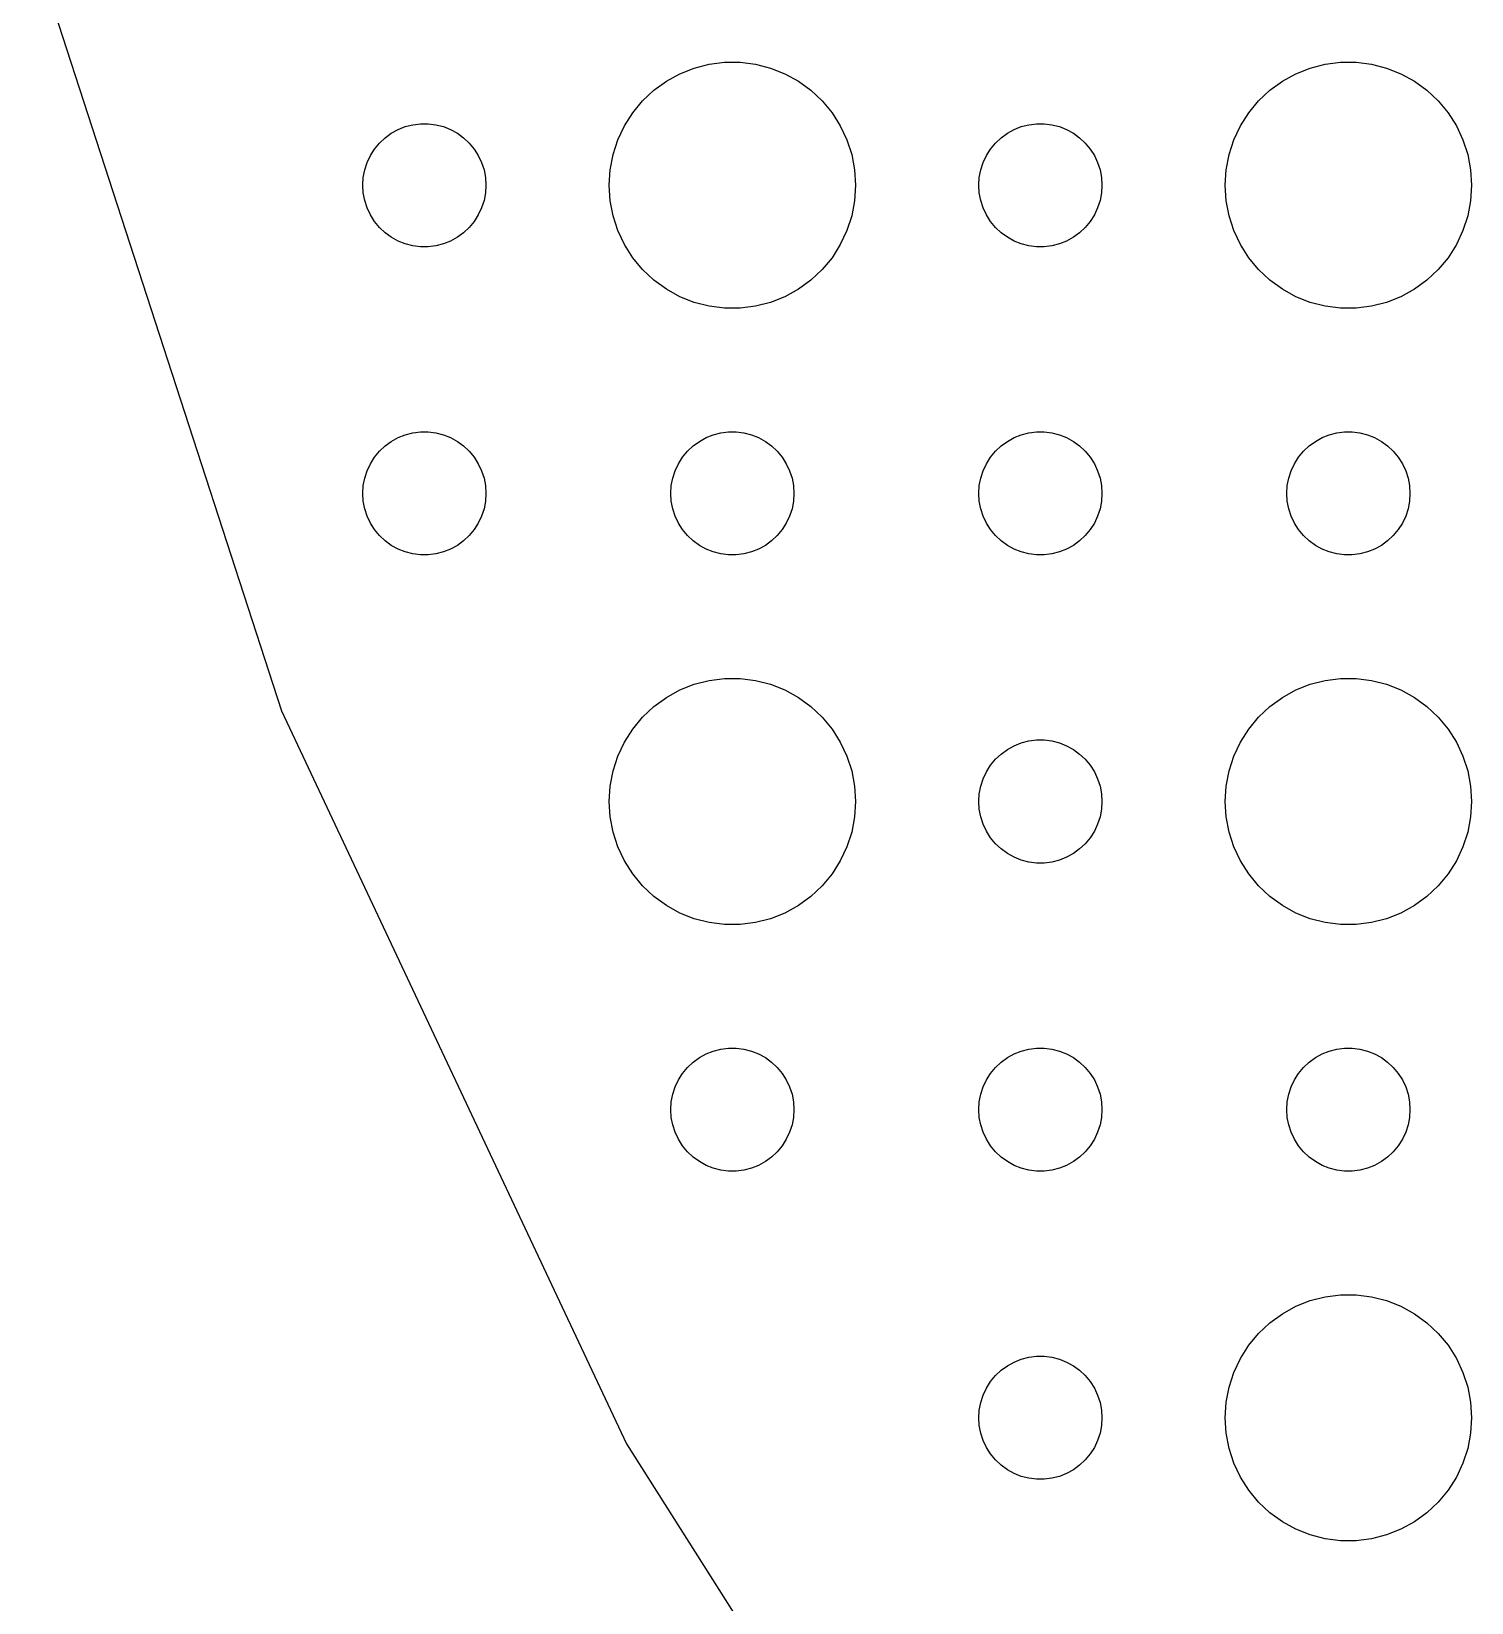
# Model space of a CAD drawing. Header units: metres. Extents: x -157 to 157, y -157 to 157.
# Drawn here: x -152.07 to -117, y -79.5 to -41.26 of the extents above; entities that cross this region are included whole.
import ezdxf

# ---------------------------------------------------------------- set-up
doc = ezdxf.new("R2010")
doc.units = ezdxf.units.M

msp = doc.modelspace()

# ---------------------------------------------------------------- linework, layer by layer
for p, q in [((-152.068, -39.0443), (-145.975, -57.7955)), ((-135.927, -42.1468), (-135.562, -42.0531)), ((-135.562, -42.0531), (-135.188, -42.0059)), ((-135.188, -42.0059), (-134.812, -42.0059)), ((-134.812, -42.0059), (-134.438, -42.0531)), ((-134.438, -42.0531), (-134.073, -42.1468)), ((-120.927, -42.1468), (-120.562, -42.0531)), ((-120.562, -42.0531), (-120.188, -42.0059)), ((-120.188, -42.0059), (-119.812, -42.0059)), ((-119.812, -42.0059), (-119.438, -42.0531)), ((-119.438, -42.0531), (-119.073, -42.1468)), ((-136.607, -42.467), (-136.277, -42.2855)), ((-136.277, -42.2855), (-135.927, -42.1468)), ((-134.073, -42.1468), (-133.723, -42.2855)), ((-133.723, -42.2855), (-133.393, -42.467)), ((-121.607, -42.467), (-121.277, -42.2855)), ((-121.277, -42.2855), (-120.927, -42.1468)), ((-119.073, -42.1468), (-118.723, -42.2855)), ((-118.723, -42.2855), (-118.393, -42.467)), ((-137.187, -42.9464), (-136.912, -42.6885)), ((-136.912, -42.6885), (-136.607, -42.467)), ((-133.393, -42.467), (-133.088, -42.6885)), ((-133.088, -42.6885), (-132.813, -42.9464)), ((-122.187, -42.9464), (-121.912, -42.6885)), ((-121.912, -42.6885), (-121.607, -42.467)), ((-118.393, -42.467), (-118.088, -42.6885)), ((-118.088, -42.6885), (-117.813, -42.9464)), ((-137.427, -43.2366), (-137.187, -42.9464)), ((-132.813, -42.9464), (-132.573, -43.2366)), ((-122.427, -43.2366), (-122.187, -42.9464)), ((-117.813, -42.9464), (-117.573, -43.2366)), ((-143.139, -43.6428), (-142.964, -43.5734)), ((-142.964, -43.5734), (-142.781, -43.5266)), ((-142.781, -43.5266), (-142.594, -43.503)), ((-142.594, -43.503), (-142.406, -43.503)), ((-142.406, -43.503), (-142.219, -43.5266)), ((-142.219, -43.5266), (-142.036, -43.5734)), ((-142.036, -43.5734), (-141.861, -43.6428)), ((-137.789, -43.8956), (-137.629, -43.5547)), ((-137.629, -43.5547), (-137.427, -43.2366)), ((-132.573, -43.2366), (-132.371, -43.5547)), ((-132.371, -43.5547), (-132.211, -43.8956)), ((-128.139, -43.6428), (-127.964, -43.5734)), ((-127.964, -43.5734), (-127.781, -43.5266)), ((-127.781, -43.5266), (-127.594, -43.503)), ((-127.594, -43.503), (-127.406, -43.503)), ((-127.406, -43.503), (-127.219, -43.5266)), ((-127.219, -43.5266), (-127.036, -43.5734)), ((-127.036, -43.5734), (-126.861, -43.6428)), ((-122.789, -43.8956), (-122.629, -43.5547)), ((-122.629, -43.5547), (-122.427, -43.2366)), ((-117.573, -43.2366), (-117.371, -43.5547)), ((-117.371, -43.5547), (-117.211, -43.8956)), ((-143.714, -44.1183), (-143.593, -43.9732)), ((-143.593, -43.9732), (-143.456, -43.8442)), ((-143.456, -43.8442), (-143.304, -43.7335)), ((-143.304, -43.7335), (-143.139, -43.6428)), ((-141.861, -43.6428), (-141.696, -43.7335)), ((-141.696, -43.7335), (-141.544, -43.8442)), ((-141.544, -43.8442), (-141.407, -43.9732)), ((-141.407, -43.9732), (-141.286, -44.1183)), ((-137.906, -44.2539), (-137.789, -43.8956)), ((-132.211, -43.8956), (-132.094, -44.2539)), ((-128.714, -44.1183), (-128.593, -43.9732)), ((-128.593, -43.9732), (-128.456, -43.8442)), ((-128.456, -43.8442), (-128.304, -43.7335)), ((-128.304, -43.7335), (-128.139, -43.6428)), ((-126.861, -43.6428), (-126.696, -43.7335)), ((-126.696, -43.7335), (-126.544, -43.8442)), ((-126.544, -43.8442), (-126.407, -43.9732)), ((-126.407, -43.9732), (-126.286, -44.1183)), ((-122.906, -44.2539), (-122.789, -43.8956)), ((-117.211, -43.8956), (-117.094, -44.2539)), ((-143.895, -44.4478), (-143.814, -44.2774)), ((-143.814, -44.2774), (-143.714, -44.1183)), ((-141.286, -44.1183), (-141.186, -44.2774)), ((-141.186, -44.2774), (-141.105, -44.4478)), ((-137.976, -44.624), (-137.906, -44.2539)), ((-132.094, -44.2539), (-132.024, -44.624)), ((-128.895, -44.4478), (-128.814, -44.2774)), ((-128.814, -44.2774), (-128.714, -44.1183)), ((-126.286, -44.1183), (-126.186, -44.2774)), ((-126.186, -44.2774), (-126.105, -44.4478)), ((-122.976, -44.624), (-122.906, -44.2539)), ((-117.094, -44.2539), (-117.024, -44.624)), ((-143.988, -44.812), (-143.953, -44.627)), ((-143.953, -44.627), (-143.895, -44.4478)), ((-141.105, -44.4478), (-141.047, -44.627)), ((-141.047, -44.627), (-141.012, -44.812)), ((-138, -45), (-137.976, -44.624)), ((-132.024, -44.624), (-132, -45)), ((-128.988, -44.812), (-128.953, -44.627)), ((-128.953, -44.627), (-128.895, -44.4478)), ((-126.105, -44.4478), (-126.047, -44.627)), ((-126.047, -44.627), (-126.012, -44.812)), ((-123, -45), (-122.976, -44.624)), ((-117.024, -44.624), (-117, -45)), ((-144, -45), (-143.988, -44.812)), ((-143.988, -45.188), (-144, -45)), ((-141.012, -44.812), (-141, -45)), ((-141, -45), (-141.012, -45.188)), ((-137.976, -45.376), (-138, -45)), ((-132, -45), (-132.024, -45.376)), ((-129, -45), (-128.988, -44.812)), ((-128.988, -45.188), (-129, -45)), ((-126.012, -44.812), (-126, -45)), ((-126, -45), (-126.012, -45.188)), ((-122.976, -45.376), (-123, -45)), ((-117, -45), (-117.024, -45.376)), ((-143.953, -45.373), (-143.988, -45.188)), ((-143.895, -45.5522), (-143.953, -45.373)), ((-141.047, -45.373), (-141.105, -45.5522)), ((-141.012, -45.188), (-141.047, -45.373)), ((-137.906, -45.7461), (-137.976, -45.376)), ((-132.024, -45.376), (-132.094, -45.7461)), ((-128.953, -45.373), (-128.988, -45.188)), ((-128.895, -45.5522), (-128.953, -45.373)), ((-126.047, -45.373), (-126.105, -45.5522)), ((-126.012, -45.188), (-126.047, -45.373)), ((-122.906, -45.7461), (-122.976, -45.376)), ((-117.024, -45.376), (-117.094, -45.7461)), ((-143.814, -45.7226), (-143.895, -45.5522)), ((-143.714, -45.8817), (-143.814, -45.7226)), ((-143.593, -46.0268), (-143.714, -45.8817)), ((-141.286, -45.8817), (-141.407, -46.0268)), ((-141.186, -45.7226), (-141.286, -45.8817)), ((-141.105, -45.5522), (-141.186, -45.7226)), ((-137.789, -46.1044), (-137.906, -45.7461)), ((-132.094, -45.7461), (-132.211, -46.1044)), ((-128.814, -45.7226), (-128.895, -45.5522)), ((-128.714, -45.8817), (-128.814, -45.7226)), ((-128.593, -46.0268), (-128.714, -45.8817)), ((-126.286, -45.8817), (-126.407, -46.0268)), ((-126.186, -45.7226), (-126.286, -45.8817)), ((-126.105, -45.5522), (-126.186, -45.7226)), ((-122.789, -46.1044), (-122.906, -45.7461)), ((-117.094, -45.7461), (-117.211, -46.1044)), ((-143.456, -46.1558), (-143.593, -46.0268)), ((-143.304, -46.2665), (-143.456, -46.1558)), ((-143.139, -46.3572), (-143.304, -46.2665)), ((-141.696, -46.2665), (-141.861, -46.3572)), ((-141.544, -46.1558), (-141.696, -46.2665)), ((-141.407, -46.0268), (-141.544, -46.1558)), ((-137.629, -46.4453), (-137.789, -46.1044)), ((-132.211, -46.1044), (-132.371, -46.4453)), ((-128.456, -46.1558), (-128.593, -46.0268)), ((-128.304, -46.2665), (-128.456, -46.1558)), ((-128.139, -46.3572), (-128.304, -46.2665)), ((-126.696, -46.2665), (-126.861, -46.3572)), ((-126.544, -46.1558), (-126.696, -46.2665)), ((-126.407, -46.0268), (-126.544, -46.1558)), ((-122.629, -46.4453), (-122.789, -46.1044)), ((-117.211, -46.1044), (-117.371, -46.4453)), ((-142.964, -46.4266), (-143.139, -46.3572)), ((-142.781, -46.4734), (-142.964, -46.4266)), ((-142.594, -46.497), (-142.781, -46.4734)), ((-142.406, -46.497), (-142.594, -46.497)), ((-142.219, -46.4734), (-142.406, -46.497)), ((-142.036, -46.4266), (-142.219, -46.4734)), ((-141.861, -46.3572), (-142.036, -46.4266)), ((-137.427, -46.7634), (-137.629, -46.4453)), ((-132.371, -46.4453), (-132.573, -46.7634)), ((-127.964, -46.4266), (-128.139, -46.3572)), ((-127.781, -46.4734), (-127.964, -46.4266)), ((-127.594, -46.497), (-127.781, -46.4734)), ((-127.406, -46.497), (-127.594, -46.497)), ((-127.219, -46.4734), (-127.406, -46.497)), ((-127.036, -46.4266), (-127.219, -46.4734)), ((-126.861, -46.3572), (-127.036, -46.4266)), ((-122.427, -46.7634), (-122.629, -46.4453)), ((-117.371, -46.4453), (-117.573, -46.7634)), ((-137.187, -47.0536), (-137.427, -46.7634)), ((-132.573, -46.7634), (-132.813, -47.0536)), ((-122.187, -47.0536), (-122.427, -46.7634)), ((-117.573, -46.7634), (-117.813, -47.0536)), ((-136.912, -47.3115), (-137.187, -47.0536)), ((-136.607, -47.533), (-136.912, -47.3115)), ((-133.088, -47.3115), (-133.393, -47.533)), ((-132.813, -47.0536), (-133.088, -47.3115)), ((-121.912, -47.3115), (-122.187, -47.0536)), ((-121.607, -47.533), (-121.912, -47.3115)), ((-118.088, -47.3115), (-118.393, -47.533)), ((-117.813, -47.0536), (-118.088, -47.3115)), ((-136.277, -47.7145), (-136.607, -47.533)), ((-135.927, -47.8532), (-136.277, -47.7145)), ((-133.723, -47.7145), (-134.073, -47.8532)), ((-133.393, -47.533), (-133.723, -47.7145)), ((-121.277, -47.7145), (-121.607, -47.533)), ((-120.927, -47.8532), (-121.277, -47.7145)), ((-118.723, -47.7145), (-119.073, -47.8532)), ((-118.393, -47.533), (-118.723, -47.7145)), ((-135.562, -47.9469), (-135.927, -47.8532)), ((-135.188, -47.9941), (-135.562, -47.9469)), ((-134.812, -47.9941), (-135.188, -47.9941)), ((-134.438, -47.9469), (-134.812, -47.9941)), ((-134.073, -47.8532), (-134.438, -47.9469)), ((-120.562, -47.9469), (-120.927, -47.8532)), ((-120.188, -47.9941), (-120.562, -47.9469)), ((-119.812, -47.9941), (-120.188, -47.9941)), ((-119.438, -47.9469), (-119.812, -47.9941)), ((-119.073, -47.8532), (-119.438, -47.9469)), ((-143.456, -51.3442), (-143.304, -51.2335)), ((-143.304, -51.2335), (-143.139, -51.1428)), ((-143.139, -51.1428), (-142.964, -51.0734)), ((-142.964, -51.0734), (-142.781, -51.0266)), ((-142.781, -51.0266), (-142.594, -51.003)), ((-142.594, -51.003), (-142.406, -51.003)), ((-142.406, -51.003), (-142.219, -51.0266)), ((-142.219, -51.0266), (-142.036, -51.0734)), ((-142.036, -51.0734), (-141.861, -51.1428)), ((-141.861, -51.1428), (-141.696, -51.2335)), ((-141.696, -51.2335), (-141.544, -51.3442)), ((-135.956, -51.3442), (-135.804, -51.2335)), ((-135.804, -51.2335), (-135.639, -51.1428)), ((-135.639, -51.1428), (-135.464, -51.0734)), ((-135.464, -51.0734), (-135.281, -51.0266)), ((-135.281, -51.0266), (-135.094, -51.003)), ((-135.094, -51.003), (-134.906, -51.003)), ((-134.906, -51.003), (-134.719, -51.0266)), ((-134.719, -51.0266), (-134.536, -51.0734)), ((-134.536, -51.0734), (-134.361, -51.1428)), ((-134.361, -51.1428), (-134.196, -51.2335)), ((-134.196, -51.2335), (-134.044, -51.3442)), ((-128.456, -51.3442), (-128.304, -51.2335)), ((-128.304, -51.2335), (-128.139, -51.1428)), ((-128.139, -51.1428), (-127.964, -51.0734)), ((-127.964, -51.0734), (-127.781, -51.0266)), ((-127.781, -51.0266), (-127.594, -51.003)), ((-127.594, -51.003), (-127.406, -51.003)), ((-127.406, -51.003), (-127.219, -51.0266)), ((-127.219, -51.0266), (-127.036, -51.0734)), ((-127.036, -51.0734), (-126.861, -51.1428)), ((-126.861, -51.1428), (-126.696, -51.2335)), ((-126.696, -51.2335), (-126.544, -51.3442)), ((-120.956, -51.3442), (-120.804, -51.2335)), ((-120.804, -51.2335), (-120.639, -51.1428)), ((-120.639, -51.1428), (-120.464, -51.0734)), ((-120.464, -51.0734), (-120.281, -51.0266)), ((-120.281, -51.0266), (-120.094, -51.003)), ((-120.094, -51.003), (-119.906, -51.003)), ((-119.906, -51.003), (-119.719, -51.0266)), ((-119.719, -51.0266), (-119.536, -51.0734)), ((-119.536, -51.0734), (-119.361, -51.1428)), ((-119.361, -51.1428), (-119.196, -51.2335)), ((-119.196, -51.2335), (-119.044, -51.3442)), ((-143.814, -51.7774), (-143.714, -51.6183)), ((-143.714, -51.6183), (-143.593, -51.4732)), ((-143.593, -51.4732), (-143.456, -51.3442)), ((-141.544, -51.3442), (-141.407, -51.4732)), ((-141.407, -51.4732), (-141.286, -51.6183)), ((-141.286, -51.6183), (-141.186, -51.7774)), ((-136.314, -51.7774), (-136.214, -51.6183)), ((-136.214, -51.6183), (-136.093, -51.4732)), ((-136.093, -51.4732), (-135.956, -51.3442)), ((-134.044, -51.3442), (-133.907, -51.4732)), ((-133.907, -51.4732), (-133.786, -51.6183)), ((-133.786, -51.6183), (-133.686, -51.7774)), ((-128.814, -51.7774), (-128.714, -51.6183)), ((-128.714, -51.6183), (-128.593, -51.4732)), ((-128.593, -51.4732), (-128.456, -51.3442)), ((-126.544, -51.3442), (-126.407, -51.4732)), ((-126.407, -51.4732), (-126.286, -51.6183)), ((-126.286, -51.6183), (-126.186, -51.7774)), ((-121.314, -51.7774), (-121.214, -51.6183)), ((-121.214, -51.6183), (-121.093, -51.4732)), ((-121.093, -51.4732), (-120.956, -51.3442)), ((-119.044, -51.3442), (-118.907, -51.4732)), ((-118.907, -51.4732), (-118.786, -51.6183)), ((-118.786, -51.6183), (-118.686, -51.7774)), ((-143.953, -52.127), (-143.895, -51.9478)), ((-143.895, -51.9478), (-143.814, -51.7774)), ((-141.186, -51.7774), (-141.105, -51.9478)), ((-141.105, -51.9478), (-141.047, -52.127)), ((-136.453, -52.127), (-136.395, -51.9478)), ((-136.395, -51.9478), (-136.314, -51.7774)), ((-133.686, -51.7774), (-133.605, -51.9478)), ((-133.605, -51.9478), (-133.547, -52.127)), ((-128.953, -52.127), (-128.895, -51.9478)), ((-128.895, -51.9478), (-128.814, -51.7774)), ((-126.186, -51.7774), (-126.105, -51.9478)), ((-126.105, -51.9478), (-126.047, -52.127)), ((-121.453, -52.127), (-121.395, -51.9478)), ((-121.395, -51.9478), (-121.314, -51.7774)), ((-118.686, -51.7774), (-118.605, -51.9478)), ((-118.605, -51.9478), (-118.547, -52.127)), ((-144, -52.5), (-143.988, -52.312)), ((-143.988, -52.312), (-143.953, -52.127)), ((-141.047, -52.127), (-141.012, -52.312)), ((-141.012, -52.312), (-141, -52.5)), ((-136.5, -52.5), (-136.488, -52.312)), ((-136.488, -52.312), (-136.453, -52.127)), ((-133.547, -52.127), (-133.512, -52.312)), ((-133.512, -52.312), (-133.5, -52.5)), ((-129, -52.5), (-128.988, -52.312)), ((-128.988, -52.312), (-128.953, -52.127)), ((-126.047, -52.127), (-126.012, -52.312)), ((-126.012, -52.312), (-126, -52.5)), ((-121.5, -52.5), (-121.488, -52.312)), ((-121.488, -52.312), (-121.453, -52.127)), ((-118.547, -52.127), (-118.512, -52.312)), ((-118.512, -52.312), (-118.5, -52.5)), ((-143.988, -52.688), (-144, -52.5)), ((-143.953, -52.873), (-143.988, -52.688)), ((-141.012, -52.688), (-141.047, -52.873)), ((-141, -52.5), (-141.012, -52.688)), ((-136.488, -52.688), (-136.5, -52.5)), ((-136.453, -52.873), (-136.488, -52.688)), ((-133.512, -52.688), (-133.547, -52.873)), ((-133.5, -52.5), (-133.512, -52.688)), ((-128.988, -52.688), (-129, -52.5)), ((-128.953, -52.873), (-128.988, -52.688)), ((-126.012, -52.688), (-126.047, -52.873)), ((-126, -52.5), (-126.012, -52.688)), ((-121.488, -52.688), (-121.5, -52.5)), ((-121.453, -52.873), (-121.488, -52.688)), ((-118.512, -52.688), (-118.547, -52.873)), ((-118.5, -52.5), (-118.512, -52.688)), ((-143.895, -53.0522), (-143.953, -52.873)), ((-143.814, -53.2226), (-143.895, -53.0522)), ((-141.105, -53.0522), (-141.186, -53.2226)), ((-141.047, -52.873), (-141.105, -53.0522)), ((-136.395, -53.0522), (-136.453, -52.873)), ((-136.314, -53.2226), (-136.395, -53.0522)), ((-133.605, -53.0522), (-133.686, -53.2226)), ((-133.547, -52.873), (-133.605, -53.0522)), ((-128.895, -53.0522), (-128.953, -52.873)), ((-128.814, -53.2226), (-128.895, -53.0522)), ((-126.105, -53.0522), (-126.186, -53.2226)), ((-126.047, -52.873), (-126.105, -53.0522)), ((-121.395, -53.0522), (-121.453, -52.873)), ((-121.314, -53.2226), (-121.395, -53.0522)), ((-118.605, -53.0522), (-118.686, -53.2226)), ((-118.547, -52.873), (-118.605, -53.0522)), ((-143.714, -53.3817), (-143.814, -53.2226)), ((-143.593, -53.5268), (-143.714, -53.3817)), ((-143.456, -53.6558), (-143.593, -53.5268)), ((-141.407, -53.5268), (-141.544, -53.6558)), ((-141.286, -53.3817), (-141.407, -53.5268)), ((-141.186, -53.2226), (-141.286, -53.3817)), ((-136.214, -53.3817), (-136.314, -53.2226)), ((-136.093, -53.5268), (-136.214, -53.3817)), ((-135.956, -53.6558), (-136.093, -53.5268)), ((-133.907, -53.5268), (-134.044, -53.6558)), ((-133.786, -53.3817), (-133.907, -53.5268)), ((-133.686, -53.2226), (-133.786, -53.3817)), ((-128.714, -53.3817), (-128.814, -53.2226)), ((-128.593, -53.5268), (-128.714, -53.3817)), ((-128.456, -53.6558), (-128.593, -53.5268)), ((-126.407, -53.5268), (-126.544, -53.6558)), ((-126.286, -53.3817), (-126.407, -53.5268)), ((-126.186, -53.2226), (-126.286, -53.3817)), ((-121.214, -53.3817), (-121.314, -53.2226)), ((-121.093, -53.5268), (-121.214, -53.3817)), ((-120.956, -53.6558), (-121.093, -53.5268)), ((-118.907, -53.5268), (-119.044, -53.6558)), ((-118.786, -53.3817), (-118.907, -53.5268)), ((-118.686, -53.2226), (-118.786, -53.3817)), ((-143.304, -53.7665), (-143.456, -53.6558)), ((-143.139, -53.8572), (-143.304, -53.7665)), ((-142.964, -53.9266), (-143.139, -53.8572)), ((-141.861, -53.8572), (-142.036, -53.9266)), ((-141.696, -53.7665), (-141.861, -53.8572)), ((-141.544, -53.6558), (-141.696, -53.7665)), ((-135.804, -53.7665), (-135.956, -53.6558)), ((-135.639, -53.8572), (-135.804, -53.7665)), ((-135.464, -53.9266), (-135.639, -53.8572)), ((-134.361, -53.8572), (-134.536, -53.9266)), ((-134.196, -53.7665), (-134.361, -53.8572)), ((-134.044, -53.6558), (-134.196, -53.7665)), ((-128.304, -53.7665), (-128.456, -53.6558)), ((-128.139, -53.8572), (-128.304, -53.7665)), ((-127.964, -53.9266), (-128.139, -53.8572)), ((-126.861, -53.8572), (-127.036, -53.9266)), ((-126.696, -53.7665), (-126.861, -53.8572)), ((-126.544, -53.6558), (-126.696, -53.7665)), ((-120.804, -53.7665), (-120.956, -53.6558)), ((-120.639, -53.8572), (-120.804, -53.7665)), ((-120.464, -53.9266), (-120.639, -53.8572)), ((-119.361, -53.8572), (-119.536, -53.9266)), ((-119.196, -53.7665), (-119.361, -53.8572)), ((-119.044, -53.6558), (-119.196, -53.7665)), ((-142.781, -53.9734), (-142.964, -53.9266)), ((-142.594, -53.997), (-142.781, -53.9734)), ((-142.406, -53.997), (-142.594, -53.997)), ((-142.219, -53.9734), (-142.406, -53.997)), ((-142.036, -53.9266), (-142.219, -53.9734)), ((-135.281, -53.9734), (-135.464, -53.9266)), ((-135.094, -53.997), (-135.281, -53.9734)), ((-134.906, -53.997), (-135.094, -53.997)), ((-134.719, -53.9734), (-134.906, -53.997)), ((-134.536, -53.9266), (-134.719, -53.9734)), ((-127.781, -53.9734), (-127.964, -53.9266)), ((-127.594, -53.997), (-127.781, -53.9734)), ((-127.406, -53.997), (-127.594, -53.997)), ((-127.219, -53.9734), (-127.406, -53.997)), ((-127.036, -53.9266), (-127.219, -53.9734)), ((-120.281, -53.9734), (-120.464, -53.9266)), ((-120.094, -53.997), (-120.281, -53.9734)), ((-119.906, -53.997), (-120.094, -53.997)), ((-119.719, -53.9734), (-119.906, -53.997)), ((-119.536, -53.9266), (-119.719, -53.9734)), ((-136.607, -57.467), (-136.277, -57.2855)), ((-136.277, -57.2855), (-135.927, -57.1468)), ((-135.927, -57.1468), (-135.562, -57.0531)), ((-135.562, -57.0531), (-135.188, -57.0059)), ((-135.188, -57.0059), (-134.812, -57.0059)), ((-134.812, -57.0059), (-134.438, -57.0531)), ((-134.438, -57.0531), (-134.073, -57.1468)), ((-134.073, -57.1468), (-133.723, -57.2855)), ((-133.723, -57.2855), (-133.393, -57.467)), ((-121.607, -57.467), (-121.277, -57.2855)), ((-121.277, -57.2855), (-120.927, -57.1468)), ((-120.927, -57.1468), (-120.562, -57.0531)), ((-120.562, -57.0531), (-120.188, -57.0059)), ((-120.188, -57.0059), (-119.812, -57.0059)), ((-119.812, -57.0059), (-119.438, -57.0531)), ((-119.438, -57.0531), (-119.073, -57.1468)), ((-119.073, -57.1468), (-118.723, -57.2855)), ((-118.723, -57.2855), (-118.393, -57.467)), ((-137.187, -57.9464), (-136.912, -57.6885)), ((-136.912, -57.6885), (-136.607, -57.467)), ((-133.393, -57.467), (-133.088, -57.6885)), ((-133.088, -57.6885), (-132.813, -57.9464)), ((-122.187, -57.9464), (-121.912, -57.6885)), ((-121.912, -57.6885), (-121.607, -57.467)), ((-118.393, -57.467), (-118.088, -57.6885)), ((-118.088, -57.6885), (-117.813, -57.9464)), ((-145.975, -57.7955), (-137.58, -75.6353)), ((-137.427, -58.2366), (-137.187, -57.9464)), ((-132.813, -57.9464), (-132.573, -58.2366)), ((-122.427, -58.2366), (-122.187, -57.9464)), ((-117.813, -57.9464), (-117.573, -58.2366)), ((-137.629, -58.5547), (-137.427, -58.2366)), ((-132.573, -58.2366), (-132.371, -58.5547)), ((-127.781, -58.5266), (-127.594, -58.503)), ((-127.594, -58.503), (-127.406, -58.503)), ((-127.406, -58.503), (-127.219, -58.5266)), ((-122.629, -58.5547), (-122.427, -58.2366)), ((-117.573, -58.2366), (-117.371, -58.5547)), ((-137.789, -58.8956), (-137.629, -58.5547)), ((-132.371, -58.5547), (-132.211, -58.8956)), ((-128.593, -58.9732), (-128.456, -58.8442)), ((-128.456, -58.8442), (-128.304, -58.7335)), ((-128.304, -58.7335), (-128.139, -58.6428)), ((-128.139, -58.6428), (-127.964, -58.5734)), ((-127.964, -58.5734), (-127.781, -58.5266)), ((-127.219, -58.5266), (-127.036, -58.5734)), ((-127.036, -58.5734), (-126.861, -58.6428)), ((-126.861, -58.6428), (-126.696, -58.7335)), ((-126.696, -58.7335), (-126.544, -58.8442)), ((-126.544, -58.8442), (-126.407, -58.9732)), ((-122.789, -58.8956), (-122.629, -58.5547)), ((-117.371, -58.5547), (-117.211, -58.8956)), ((-137.976, -59.624), (-137.906, -59.2539)), ((-137.906, -59.2539), (-137.789, -58.8956)), ((-132.211, -58.8956), (-132.094, -59.2539)), ((-132.094, -59.2539), (-132.024, -59.624)), ((-128.814, -59.2774), (-128.714, -59.1183)), ((-128.714, -59.1183), (-128.593, -58.9732)), ((-126.407, -58.9732), (-126.286, -59.1183)), ((-126.286, -59.1183), (-126.186, -59.2774)), ((-122.976, -59.624), (-122.906, -59.2539)), ((-122.906, -59.2539), (-122.789, -58.8956)), ((-117.211, -58.8956), (-117.094, -59.2539)), ((-117.094, -59.2539), (-117.024, -59.624)), ((-138, -60), (-137.976, -59.624)), ((-132.024, -59.624), (-132, -60)), ((-128.988, -59.812), (-128.953, -59.627)), ((-128.953, -59.627), (-128.895, -59.4478)), ((-128.895, -59.4478), (-128.814, -59.2774)), ((-126.186, -59.2774), (-126.105, -59.4478)), ((-126.105, -59.4478), (-126.047, -59.627)), ((-126.047, -59.627), (-126.012, -59.812)), ((-123, -60), (-122.976, -59.624)), ((-117.024, -59.624), (-117, -60)), ((-137.976, -60.376), (-138, -60)), ((-132, -60), (-132.024, -60.376)), ((-129, -60), (-128.988, -59.812)), ((-128.988, -60.188), (-129, -60)), ((-126.012, -59.812), (-126, -60)), ((-126, -60), (-126.012, -60.188)), ((-122.976, -60.376), (-123, -60)), ((-117, -60), (-117.024, -60.376)), ((-137.906, -60.7461), (-137.976, -60.376)), ((-132.024, -60.376), (-132.094, -60.7461)), ((-128.953, -60.373), (-128.988, -60.188)), ((-128.895, -60.5522), (-128.953, -60.373)), ((-126.047, -60.373), (-126.105, -60.5522)), ((-126.012, -60.188), (-126.047, -60.373)), ((-122.906, -60.7461), (-122.976, -60.376)), ((-117.024, -60.376), (-117.094, -60.7461)), ((-137.789, -61.1044), (-137.906, -60.7461)), ((-132.094, -60.7461), (-132.211, -61.1044)), ((-128.814, -60.7226), (-128.895, -60.5522)), ((-128.714, -60.8817), (-128.814, -60.7226)), ((-126.186, -60.7226), (-126.286, -60.8817)), ((-126.105, -60.5522), (-126.186, -60.7226)), ((-122.789, -61.1044), (-122.906, -60.7461)), ((-117.094, -60.7461), (-117.211, -61.1044)), ((-137.629, -61.4453), (-137.789, -61.1044)), ((-132.211, -61.1044), (-132.371, -61.4453)), ((-128.593, -61.0268), (-128.714, -60.8817)), ((-128.456, -61.1558), (-128.593, -61.0268)), ((-128.304, -61.2665), (-128.456, -61.1558)), ((-126.544, -61.1558), (-126.696, -61.2665)), ((-126.407, -61.0268), (-126.544, -61.1558)), ((-126.286, -60.8817), (-126.407, -61.0268)), ((-122.629, -61.4453), (-122.789, -61.1044)), ((-117.211, -61.1044), (-117.371, -61.4453)), ((-137.427, -61.7634), (-137.629, -61.4453)), ((-132.371, -61.4453), (-132.573, -61.7634)), ((-128.139, -61.3572), (-128.304, -61.2665)), ((-127.964, -61.4266), (-128.139, -61.3572)), ((-127.781, -61.4734), (-127.964, -61.4266)), ((-127.594, -61.497), (-127.781, -61.4734)), ((-127.406, -61.497), (-127.594, -61.497)), ((-127.219, -61.4734), (-127.406, -61.497)), ((-127.036, -61.4266), (-127.219, -61.4734)), ((-126.861, -61.3572), (-127.036, -61.4266)), ((-126.696, -61.2665), (-126.861, -61.3572)), ((-122.427, -61.7634), (-122.629, -61.4453)), ((-117.371, -61.4453), (-117.573, -61.7634)), ((-137.187, -62.0536), (-137.427, -61.7634)), ((-132.573, -61.7634), (-132.813, -62.0536)), ((-122.187, -62.0536), (-122.427, -61.7634)), ((-117.573, -61.7634), (-117.813, -62.0536)), ((-136.912, -62.3115), (-137.187, -62.0536)), ((-136.607, -62.533), (-136.912, -62.3115)), ((-133.088, -62.3115), (-133.393, -62.533)), ((-132.813, -62.0536), (-133.088, -62.3115)), ((-121.912, -62.3115), (-122.187, -62.0536)), ((-121.607, -62.533), (-121.912, -62.3115)), ((-118.088, -62.3115), (-118.393, -62.533)), ((-117.813, -62.0536), (-118.088, -62.3115)), ((-136.277, -62.7145), (-136.607, -62.533)), ((-135.927, -62.8532), (-136.277, -62.7145)), ((-133.723, -62.7145), (-134.073, -62.8532)), ((-133.393, -62.533), (-133.723, -62.7145)), ((-121.277, -62.7145), (-121.607, -62.533)), ((-120.927, -62.8532), (-121.277, -62.7145)), ((-118.723, -62.7145), (-119.073, -62.8532)), ((-118.393, -62.533), (-118.723, -62.7145)), ((-135.562, -62.9469), (-135.927, -62.8532)), ((-135.188, -62.9941), (-135.562, -62.9469)), ((-134.812, -62.9941), (-135.188, -62.9941)), ((-134.438, -62.9469), (-134.812, -62.9941)), ((-134.073, -62.8532), (-134.438, -62.9469)), ((-120.562, -62.9469), (-120.927, -62.8532)), ((-120.188, -62.9941), (-120.562, -62.9469)), ((-119.812, -62.9941), (-120.188, -62.9941)), ((-119.438, -62.9469), (-119.812, -62.9941)), ((-119.073, -62.8532), (-119.438, -62.9469)), ((-135.804, -66.2335), (-135.639, -66.1428)), ((-135.639, -66.1428), (-135.464, -66.0734)), ((-135.464, -66.0734), (-135.281, -66.0266)), ((-135.281, -66.0266), (-135.094, -66.003)), ((-135.094, -66.003), (-134.906, -66.003)), ((-134.906, -66.003), (-134.719, -66.0266)), ((-134.719, -66.0266), (-134.536, -66.0734)), ((-134.536, -66.0734), (-134.361, -66.1428)), ((-134.361, -66.1428), (-134.196, -66.2335)), ((-128.304, -66.2335), (-128.139, -66.1428)), ((-128.139, -66.1428), (-127.964, -66.0734)), ((-127.964, -66.0734), (-127.781, -66.0266)), ((-127.781, -66.0266), (-127.594, -66.003)), ((-127.594, -66.003), (-127.406, -66.003)), ((-127.406, -66.003), (-127.219, -66.0266)), ((-127.219, -66.0266), (-127.036, -66.0734)), ((-127.036, -66.0734), (-126.861, -66.1428)), ((-126.861, -66.1428), (-126.696, -66.2335)), ((-120.804, -66.2335), (-120.639, -66.1428)), ((-120.639, -66.1428), (-120.464, -66.0734)), ((-120.464, -66.0734), (-120.281, -66.0266)), ((-120.281, -66.0266), (-120.094, -66.003)), ((-120.094, -66.003), (-119.906, -66.003)), ((-119.906, -66.003), (-119.719, -66.0266)), ((-119.719, -66.0266), (-119.536, -66.0734)), ((-119.536, -66.0734), (-119.361, -66.1428)), ((-119.361, -66.1428), (-119.196, -66.2335)), ((-136.214, -66.6183), (-136.093, -66.4732)), ((-136.093, -66.4732), (-135.956, -66.3442)), ((-135.956, -66.3442), (-135.804, -66.2335)), ((-134.196, -66.2335), (-134.044, -66.3442)), ((-134.044, -66.3442), (-133.907, -66.4732)), ((-133.907, -66.4732), (-133.786, -66.6183)), ((-128.714, -66.6183), (-128.593, -66.4732)), ((-128.593, -66.4732), (-128.456, -66.3442)), ((-128.456, -66.3442), (-128.304, -66.2335)), ((-126.696, -66.2335), (-126.544, -66.3442)), ((-126.544, -66.3442), (-126.407, -66.4732)), ((-126.407, -66.4732), (-126.286, -66.6183)), ((-121.214, -66.6183), (-121.093, -66.4732)), ((-121.093, -66.4732), (-120.956, -66.3442)), ((-120.956, -66.3442), (-120.804, -66.2335)), ((-119.196, -66.2335), (-119.044, -66.3442)), ((-119.044, -66.3442), (-118.907, -66.4732)), ((-118.907, -66.4732), (-118.786, -66.6183)), ((-136.395, -66.9478), (-136.314, -66.7774)), ((-136.314, -66.7774), (-136.214, -66.6183)), ((-133.786, -66.6183), (-133.686, -66.7774)), ((-133.686, -66.7774), (-133.605, -66.9478)), ((-128.895, -66.9478), (-128.814, -66.7774)), ((-128.814, -66.7774), (-128.714, -66.6183)), ((-126.286, -66.6183), (-126.186, -66.7774)), ((-126.186, -66.7774), (-126.105, -66.9478)), ((-121.395, -66.9478), (-121.314, -66.7774)), ((-121.314, -66.7774), (-121.214, -66.6183)), ((-118.786, -66.6183), (-118.686, -66.7774)), ((-118.686, -66.7774), (-118.605, -66.9478)), ((-136.488, -67.312), (-136.453, -67.127)), ((-136.453, -67.127), (-136.395, -66.9478)), ((-133.605, -66.9478), (-133.547, -67.127)), ((-133.547, -67.127), (-133.512, -67.312)), ((-128.988, -67.312), (-128.953, -67.127)), ((-128.953, -67.127), (-128.895, -66.9478)), ((-126.105, -66.9478), (-126.047, -67.127)), ((-126.047, -67.127), (-126.012, -67.312)), ((-121.488, -67.312), (-121.453, -67.127)), ((-121.453, -67.127), (-121.395, -66.9478)), ((-118.605, -66.9478), (-118.547, -67.127)), ((-118.547, -67.127), (-118.512, -67.312)), ((-136.5, -67.5), (-136.488, -67.312)), ((-136.488, -67.688), (-136.5, -67.5)), ((-136.453, -67.873), (-136.488, -67.688)), ((-133.512, -67.688), (-133.547, -67.873)), ((-133.512, -67.312), (-133.5, -67.5)), ((-133.5, -67.5), (-133.512, -67.688)), ((-129, -67.5), (-128.988, -67.312)), ((-128.988, -67.688), (-129, -67.5)), ((-128.953, -67.873), (-128.988, -67.688)), ((-126.012, -67.688), (-126.047, -67.873)), ((-126.012, -67.312), (-126, -67.5)), ((-126, -67.5), (-126.012, -67.688)), ((-121.5, -67.5), (-121.488, -67.312)), ((-121.488, -67.688), (-121.5, -67.5)), ((-121.453, -67.873), (-121.488, -67.688)), ((-118.512, -67.688), (-118.547, -67.873)), ((-118.512, -67.312), (-118.5, -67.5)), ((-118.5, -67.5), (-118.512, -67.688)), ((-136.395, -68.0522), (-136.453, -67.873)), ((-136.314, -68.2226), (-136.395, -68.0522)), ((-133.605, -68.0522), (-133.686, -68.2226)), ((-133.547, -67.873), (-133.605, -68.0522)), ((-128.895, -68.0522), (-128.953, -67.873)), ((-128.814, -68.2226), (-128.895, -68.0522)), ((-126.105, -68.0522), (-126.186, -68.2226)), ((-126.047, -67.873), (-126.105, -68.0522)), ((-121.395, -68.0522), (-121.453, -67.873)), ((-121.314, -68.2226), (-121.395, -68.0522)), ((-118.605, -68.0522), (-118.686, -68.2226)), ((-118.547, -67.873), (-118.605, -68.0522)), ((-136.214, -68.3817), (-136.314, -68.2226)), ((-136.093, -68.5268), (-136.214, -68.3817)), ((-133.786, -68.3817), (-133.907, -68.5268)), ((-133.686, -68.2226), (-133.786, -68.3817)), ((-128.714, -68.3817), (-128.814, -68.2226)), ((-128.593, -68.5268), (-128.714, -68.3817)), ((-126.286, -68.3817), (-126.407, -68.5268)), ((-126.186, -68.2226), (-126.286, -68.3817)), ((-121.214, -68.3817), (-121.314, -68.2226)), ((-121.093, -68.5268), (-121.214, -68.3817)), ((-118.786, -68.3817), (-118.907, -68.5268)), ((-118.686, -68.2226), (-118.786, -68.3817)), ((-135.956, -68.6558), (-136.093, -68.5268)), ((-135.804, -68.7665), (-135.956, -68.6558)), ((-135.639, -68.8572), (-135.804, -68.7665)), ((-134.196, -68.7665), (-134.361, -68.8572)), ((-134.044, -68.6558), (-134.196, -68.7665)), ((-133.907, -68.5268), (-134.044, -68.6558)), ((-128.456, -68.6558), (-128.593, -68.5268)), ((-128.304, -68.7665), (-128.456, -68.6558)), ((-128.139, -68.8572), (-128.304, -68.7665)), ((-126.696, -68.7665), (-126.861, -68.8572)), ((-126.544, -68.6558), (-126.696, -68.7665)), ((-126.407, -68.5268), (-126.544, -68.6558)), ((-120.956, -68.6558), (-121.093, -68.5268)), ((-120.804, -68.7665), (-120.956, -68.6558)), ((-120.639, -68.8572), (-120.804, -68.7665)), ((-119.196, -68.7665), (-119.361, -68.8572)), ((-119.044, -68.6558), (-119.196, -68.7665)), ((-118.907, -68.5268), (-119.044, -68.6558)), ((-135.464, -68.9266), (-135.639, -68.8572)), ((-135.281, -68.9734), (-135.464, -68.9266)), ((-135.094, -68.997), (-135.281, -68.9734)), ((-134.906, -68.997), (-135.094, -68.997)), ((-134.719, -68.9734), (-134.906, -68.997)), ((-134.536, -68.9266), (-134.719, -68.9734)), ((-134.361, -68.8572), (-134.536, -68.9266)), ((-127.964, -68.9266), (-128.139, -68.8572)), ((-127.781, -68.9734), (-127.964, -68.9266)), ((-127.594, -68.997), (-127.781, -68.9734)), ((-127.406, -68.997), (-127.594, -68.997)), ((-127.219, -68.9734), (-127.406, -68.997)), ((-127.036, -68.9266), (-127.219, -68.9734)), ((-126.861, -68.8572), (-127.036, -68.9266)), ((-120.464, -68.9266), (-120.639, -68.8572)), ((-120.281, -68.9734), (-120.464, -68.9266)), ((-120.094, -68.997), (-120.281, -68.9734)), ((-119.906, -68.997), (-120.094, -68.997)), ((-119.719, -68.9734), (-119.906, -68.997)), ((-119.536, -68.9266), (-119.719, -68.9734)), ((-119.361, -68.8572), (-119.536, -68.9266)), ((-121.277, -72.2855), (-120.927, -72.1468)), ((-120.927, -72.1468), (-120.562, -72.0531)), ((-120.562, -72.0531), (-120.188, -72.0059)), ((-120.188, -72.0059), (-119.812, -72.0059)), ((-119.812, -72.0059), (-119.438, -72.0531)), ((-119.438, -72.0531), (-119.073, -72.1468)), ((-119.073, -72.1468), (-118.723, -72.2855)), ((-121.912, -72.6885), (-121.607, -72.467)), ((-121.607, -72.467), (-121.277, -72.2855)), ((-118.723, -72.2855), (-118.393, -72.467)), ((-118.393, -72.467), (-118.088, -72.6885)), ((-122.427, -73.2366), (-122.187, -72.9464)), ((-122.187, -72.9464), (-121.912, -72.6885)), ((-118.088, -72.6885), (-117.813, -72.9464)), ((-117.813, -72.9464), (-117.573, -73.2366)), ((-122.629, -73.5547), (-122.427, -73.2366)), ((-117.573, -73.2366), (-117.371, -73.5547)), ((-128.456, -73.8442), (-128.304, -73.7335)), ((-128.304, -73.7335), (-128.139, -73.6428)), ((-128.139, -73.6428), (-127.964, -73.5734)), ((-127.964, -73.5734), (-127.781, -73.5266)), ((-127.781, -73.5266), (-127.594, -73.503)), ((-127.594, -73.503), (-127.406, -73.503)), ((-127.406, -73.503), (-127.219, -73.5266)), ((-127.219, -73.5266), (-127.036, -73.5734)), ((-127.036, -73.5734), (-126.861, -73.6428)), ((-126.861, -73.6428), (-126.696, -73.7335)), ((-126.696, -73.7335), (-126.544, -73.8442)), ((-122.789, -73.8956), (-122.629, -73.5547)), ((-117.371, -73.5547), (-117.211, -73.8956)), ((-128.814, -74.2774), (-128.714, -74.1183)), ((-128.714, -74.1183), (-128.593, -73.9732)), ((-128.593, -73.9732), (-128.456, -73.8442)), ((-126.544, -73.8442), (-126.407, -73.9732)), ((-126.407, -73.9732), (-126.286, -74.1183)), ((-126.286, -74.1183), (-126.186, -74.2774)), ((-122.906, -74.2539), (-122.789, -73.8956)), ((-117.211, -73.8956), (-117.094, -74.2539)), ((-128.953, -74.627), (-128.895, -74.4478)), ((-128.895, -74.4478), (-128.814, -74.2774)), ((-126.186, -74.2774), (-126.105, -74.4478)), ((-126.105, -74.4478), (-126.047, -74.627)), ((-122.976, -74.624), (-122.906, -74.2539)), ((-117.094, -74.2539), (-117.024, -74.624)), ((-129, -75), (-128.988, -74.812)), ((-128.988, -74.812), (-128.953, -74.627)), ((-126.047, -74.627), (-126.012, -74.812)), ((-126.012, -74.812), (-126, -75)), ((-123, -75), (-122.976, -74.624)), ((-117.024, -74.624), (-117, -75)), ((-128.988, -75.188), (-129, -75)), ((-128.953, -75.373), (-128.988, -75.188)), ((-126.012, -75.188), (-126.047, -75.373)), ((-126, -75), (-126.012, -75.188)), ((-122.976, -75.376), (-123, -75)), ((-117, -75), (-117.024, -75.376)), ((-137.58, -75.6353), (-127.016, -92.2823)), ((-128.895, -75.5522), (-128.953, -75.373)), ((-128.814, -75.7226), (-128.895, -75.5522)), ((-126.105, -75.5522), (-126.186, -75.7226)), ((-126.047, -75.373), (-126.105, -75.5522)), ((-122.906, -75.7461), (-122.976, -75.376)), ((-117.024, -75.376), (-117.094, -75.7461)), ((-128.714, -75.8817), (-128.814, -75.7226)), ((-128.593, -76.0268), (-128.714, -75.8817)), ((-128.456, -76.1558), (-128.593, -76.0268)), ((-126.407, -76.0268), (-126.544, -76.1558)), ((-126.286, -75.8817), (-126.407, -76.0268)), ((-126.186, -75.7226), (-126.286, -75.8817)), ((-122.789, -76.1044), (-122.906, -75.7461)), ((-117.094, -75.7461), (-117.211, -76.1044)), ((-128.304, -76.2665), (-128.456, -76.1558)), ((-128.139, -76.3572), (-128.304, -76.2665)), ((-127.964, -76.4266), (-128.139, -76.3572)), ((-127.781, -76.4734), (-127.964, -76.4266)), ((-127.594, -76.497), (-127.781, -76.4734)), ((-127.219, -76.4734), (-127.406, -76.497)), ((-127.036, -76.4266), (-127.219, -76.4734)), ((-126.861, -76.3572), (-127.036, -76.4266)), ((-126.696, -76.2665), (-126.861, -76.3572)), ((-126.544, -76.1558), (-126.696, -76.2665)), ((-122.629, -76.4453), (-122.789, -76.1044)), ((-122.427, -76.7634), (-122.629, -76.4453)), ((-117.371, -76.4453), (-117.573, -76.7634)), ((-117.211, -76.1044), (-117.371, -76.4453)), ((-127.406, -76.497), (-127.594, -76.497)), ((-122.187, -77.0536), (-122.427, -76.7634)), ((-117.573, -76.7634), (-117.813, -77.0536)), ((-121.912, -77.3115), (-122.187, -77.0536)), ((-117.813, -77.0536), (-118.088, -77.3115)), ((-121.607, -77.533), (-121.912, -77.3115)), ((-121.277, -77.7145), (-121.607, -77.533)), ((-118.393, -77.533), (-118.723, -77.7145)), ((-118.088, -77.3115), (-118.393, -77.533)), ((-120.927, -77.8532), (-121.277, -77.7145)), ((-120.562, -77.9469), (-120.927, -77.8532)), ((-120.188, -77.9941), (-120.562, -77.9469)), ((-119.812, -77.9941), (-120.188, -77.9941)), ((-119.438, -77.9469), (-119.812, -77.9941)), ((-119.073, -77.8532), (-119.438, -77.9469)), ((-118.723, -77.7145), (-119.073, -77.8532))]:
    msp.add_line(p, q)

doc.saveas('drawing.dxf')
